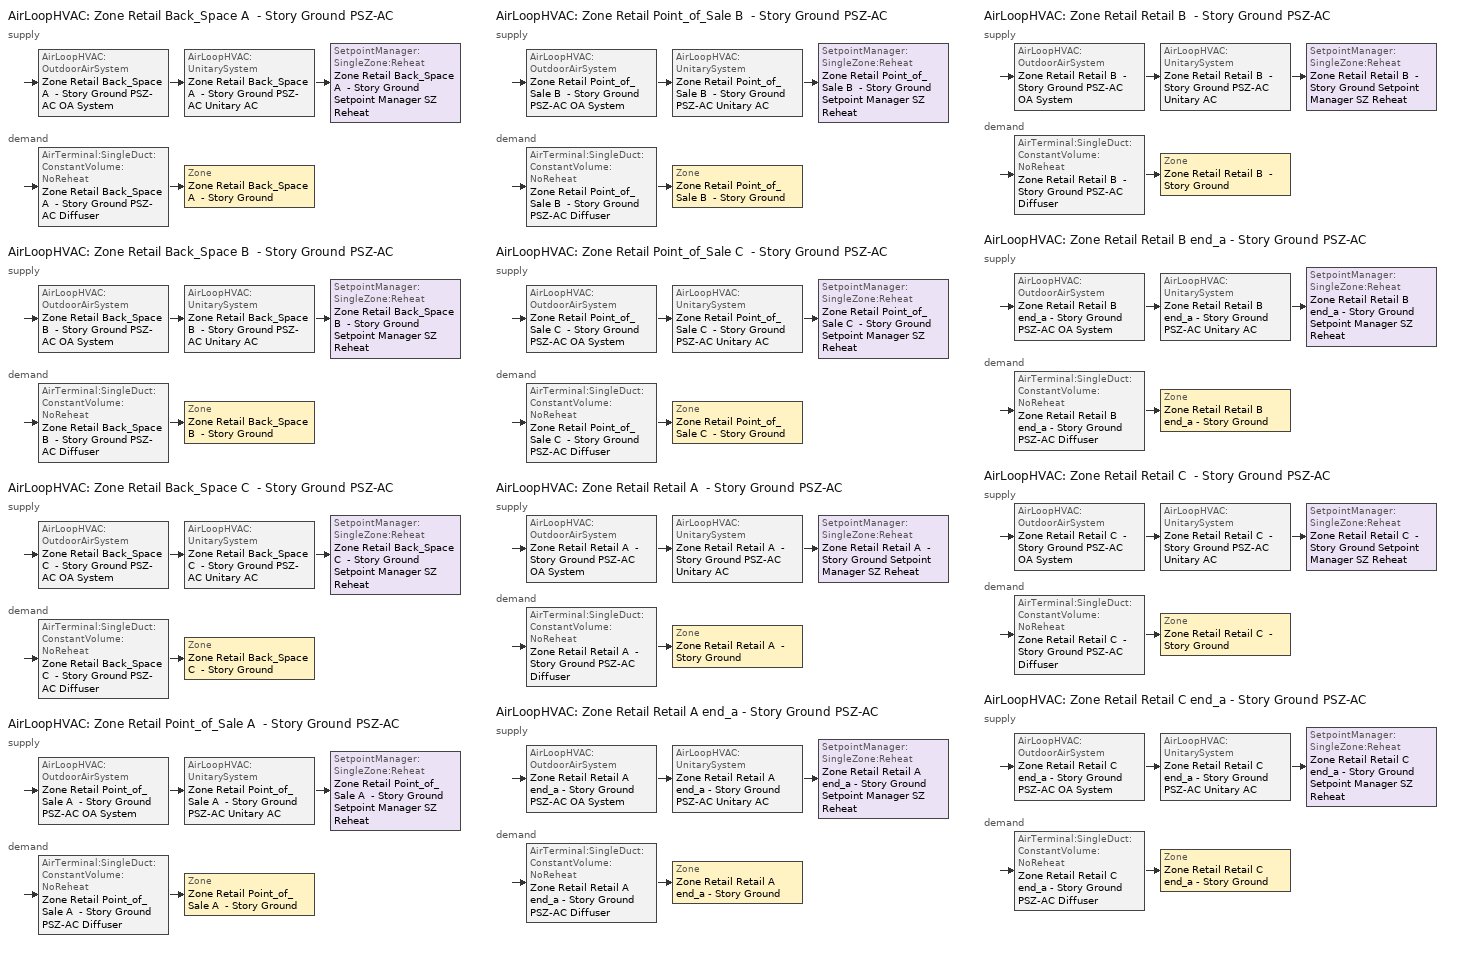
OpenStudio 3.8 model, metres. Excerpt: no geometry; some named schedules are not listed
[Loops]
AirLoopHVAC 'Zone Retail Back_Space A  - Story Ground PSZ-AC'
 supply: AirLoopHVAC:OutdoorAirSystem 'Zone Retail Back_Space A  - Story Ground PSZ-AC OA System' > AirLoopHVAC:UnitarySystem 'Zone Retail Back_Space A  - Story Ground PSZ-AC Unitary AC' > SetpointManager:SingleZone:Reheat 'Zone Retail Back_Space A  - Story Ground Setpoint Manager SZ Reheat'
 demand: AirTerminal:SingleDuct:ConstantVolume:NoReheat 'Zone Retail Back_Space A  - Story Ground PSZ-AC Diffuser' > Zone 'Zone Retail Back_Space A  - Story Ground'
AirLoopHVAC 'Zone Retail Back_Space B  - Story Ground PSZ-AC'
 supply: AirLoopHVAC:OutdoorAirSystem 'Zone Retail Back_Space B  - Story Ground PSZ-AC OA System' > AirLoopHVAC:UnitarySystem 'Zone Retail Back_Space B  - Story Ground PSZ-AC Unitary AC' > SetpointManager:SingleZone:Reheat 'Zone Retail Back_Space B  - Story Ground Setpoint Manager SZ Reheat'
 demand: AirTerminal:SingleDuct:ConstantVolume:NoReheat 'Zone Retail Back_Space B  - Story Ground PSZ-AC Diffuser' > Zone 'Zone Retail Back_Space B  - Story Ground'
AirLoopHVAC 'Zone Retail Back_Space C  - Story Ground PSZ-AC'
 supply: AirLoopHVAC:OutdoorAirSystem 'Zone Retail Back_Space C  - Story Ground PSZ-AC OA System' > AirLoopHVAC:UnitarySystem 'Zone Retail Back_Space C  - Story Ground PSZ-AC Unitary AC' > SetpointManager:SingleZone:Reheat 'Zone Retail Back_Space C  - Story Ground Setpoint Manager SZ Reheat'
 demand: AirTerminal:SingleDuct:ConstantVolume:NoReheat 'Zone Retail Back_Space C  - Story Ground PSZ-AC Diffuser' > Zone 'Zone Retail Back_Space C  - Story Ground'
AirLoopHVAC 'Zone Retail Point_of_Sale A  - Story Ground PSZ-AC'
 supply: AirLoopHVAC:OutdoorAirSystem 'Zone Retail Point_of_Sale A  - Story Ground PSZ-AC OA System' > AirLoopHVAC:UnitarySystem 'Zone Retail Point_of_Sale A  - Story Ground PSZ-AC Unitary AC' > SetpointManager:SingleZone:Reheat 'Zone Retail Point_of_Sale A  - Story Ground Setpoint Manager SZ Reheat'
 demand: AirTerminal:SingleDuct:ConstantVolume:NoReheat 'Zone Retail Point_of_Sale A  - Story Ground PSZ-AC Diffuser' > Zone 'Zone Retail Point_of_Sale A  - Story Ground'
AirLoopHVAC 'Zone Retail Point_of_Sale B  - Story Ground PSZ-AC'
 supply: AirLoopHVAC:OutdoorAirSystem 'Zone Retail Point_of_Sale B  - Story Ground PSZ-AC OA System' > AirLoopHVAC:UnitarySystem 'Zone Retail Point_of_Sale B  - Story Ground PSZ-AC Unitary AC' > SetpointManager:SingleZone:Reheat 'Zone Retail Point_of_Sale B  - Story Ground Setpoint Manager SZ Reheat'
 demand: AirTerminal:SingleDuct:ConstantVolume:NoReheat 'Zone Retail Point_of_Sale B  - Story Ground PSZ-AC Diffuser' > Zone 'Zone Retail Point_of_Sale B  - Story Ground'
AirLoopHVAC 'Zone Retail Point_of_Sale C  - Story Ground PSZ-AC'
 supply: AirLoopHVAC:OutdoorAirSystem 'Zone Retail Point_of_Sale C  - Story Ground PSZ-AC OA System' > AirLoopHVAC:UnitarySystem 'Zone Retail Point_of_Sale C  - Story Ground PSZ-AC Unitary AC' > SetpointManager:SingleZone:Reheat 'Zone Retail Point_of_Sale C  - Story Ground Setpoint Manager SZ Reheat'
 demand: AirTerminal:SingleDuct:ConstantVolume:NoReheat 'Zone Retail Point_of_Sale C  - Story Ground PSZ-AC Diffuser' > Zone 'Zone Retail Point_of_Sale C  - Story Ground'
AirLoopHVAC 'Zone Retail Retail A  - Story Ground PSZ-AC'
 supply: AirLoopHVAC:OutdoorAirSystem 'Zone Retail Retail A  - Story Ground PSZ-AC OA System' > AirLoopHVAC:UnitarySystem 'Zone Retail Retail A  - Story Ground PSZ-AC Unitary AC' > SetpointManager:SingleZone:Reheat 'Zone Retail Retail A  - Story Ground Setpoint Manager SZ Reheat'
 demand: AirTerminal:SingleDuct:ConstantVolume:NoReheat 'Zone Retail Retail A  - Story Ground PSZ-AC Diffuser' > Zone 'Zone Retail Retail A  - Story Ground'
AirLoopHVAC 'Zone Retail Retail A end_a - Story Ground PSZ-AC'
 supply: AirLoopHVAC:OutdoorAirSystem 'Zone Retail Retail A end_a - Story Ground PSZ-AC OA System' > AirLoopHVAC:UnitarySystem 'Zone Retail Retail A end_a - Story Ground PSZ-AC Unitary AC' > SetpointManager:SingleZone:Reheat 'Zone Retail Retail A end_a - Story Ground Setpoint Manager SZ Reheat'
 demand: AirTerminal:SingleDuct:ConstantVolume:NoReheat 'Zone Retail Retail A end_a - Story Ground PSZ-AC Diffuser' > Zone 'Zone Retail Retail A end_a - Story Ground'
AirLoopHVAC 'Zone Retail Retail B  - Story Ground PSZ-AC'
 supply: AirLoopHVAC:OutdoorAirSystem 'Zone Retail Retail B  - Story Ground PSZ-AC OA System' > AirLoopHVAC:UnitarySystem 'Zone Retail Retail B  - Story Ground PSZ-AC Unitary AC' > SetpointManager:SingleZone:Reheat 'Zone Retail Retail B  - Story Ground Setpoint Manager SZ Reheat'
 demand: AirTerminal:SingleDuct:ConstantVolume:NoReheat 'Zone Retail Retail B  - Story Ground PSZ-AC Diffuser' > Zone 'Zone Retail Retail B  - Story Ground'
AirLoopHVAC 'Zone Retail Retail B end_a - Story Ground PSZ-AC'
 supply: AirLoopHVAC:OutdoorAirSystem 'Zone Retail Retail B end_a - Story Ground PSZ-AC OA System' > AirLoopHVAC:UnitarySystem 'Zone Retail Retail B end_a - Story Ground PSZ-AC Unitary AC' > SetpointManager:SingleZone:Reheat 'Zone Retail Retail B end_a - Story Ground Setpoint Manager SZ Reheat'
 demand: AirTerminal:SingleDuct:ConstantVolume:NoReheat 'Zone Retail Retail B end_a - Story Ground PSZ-AC Diffuser' > Zone 'Zone Retail Retail B end_a - Story Ground'
AirLoopHVAC 'Zone Retail Retail C  - Story Ground PSZ-AC'
 supply: AirLoopHVAC:OutdoorAirSystem 'Zone Retail Retail C  - Story Ground PSZ-AC OA System' > AirLoopHVAC:UnitarySystem 'Zone Retail Retail C  - Story Ground PSZ-AC Unitary AC' > SetpointManager:SingleZone:Reheat 'Zone Retail Retail C  - Story Ground Setpoint Manager SZ Reheat'
 demand: AirTerminal:SingleDuct:ConstantVolume:NoReheat 'Zone Retail Retail C  - Story Ground PSZ-AC Diffuser' > Zone 'Zone Retail Retail C  - Story Ground'
AirLoopHVAC 'Zone Retail Retail C end_a - Story Ground PSZ-AC'
 supply: AirLoopHVAC:OutdoorAirSystem 'Zone Retail Retail C end_a - Story Ground PSZ-AC OA System' > AirLoopHVAC:UnitarySystem 'Zone Retail Retail C end_a - Story Ground PSZ-AC Unitary AC' > SetpointManager:SingleZone:Reheat 'Zone Retail Retail C end_a - Story Ground Setpoint Manager SZ Reheat'
 demand: AirTerminal:SingleDuct:ConstantVolume:NoReheat 'Zone Retail Retail C end_a - Story Ground PSZ-AC Diffuser' > Zone 'Zone Retail Retail C end_a - Story Ground'
[Sizing:Zone] Zone Cooling Design Supply Air Temperature Input Method=SupplyAirTemperature; Zone Cooling Design Supply Air Temperature Difference {deltaC}=11.11; Zone Heating Design Supply Air Temperature Input Method=SupplyAirTemperature; Zone Heating Design Supply Air Temperature {C}=50; Zone Heating Design Supply Air Temperature Difference {deltaC}=11.11; Zone Cooling Design Supply Air Humidity Ratio {kg-H2O/kg-air}=0.0085; Zone Heating Design Supply Air Humidity Ratio {kg-H2O/kg-air}=0.008; Cooling Design Air Flow Method=DesignDay; Heating Design Air Flow Method=DesignDay; Account for Dedicated Outdoor Air System=No; Dedicated Outdoor Air System Control Strategy=NeutralSupplyAir; Dedicated Outdoor Air Low Setpoint Temperature for Design {C}=autosize; Dedicated Outdoor Air High Setpoint Temperature for Design {C}=autosize; Zone Load Sizing Method=Sensible Load Only No Latent Load; Zone Latent Cooling Design Supply Air Humidity Ratio Input Method=HumidityRatioDifference; Zone Cooling Design Supply Air Humidity Ratio Difference {kgWater/kgDryAir}=0.005; Zone Latent Heating Design Supply Air Humidity Ratio Input Method=HumidityRatioDifference; Zone Humidification Design Supply Air Humidity Ratio Difference {kgWater/kgDryAir}=0.005
Name | Zone Cooling Design Supply Air Temperature {C}
Zone Retail Retail A end_a - Story Ground; Zone Retail Retail B end_a - Story Ground; Zone Retail Retail C end_a - Story Ground; Zone Retail Retail A  - Story Ground; Zone Retail Retail B  - Story Ground; Zone Retail Retail C  - Story Ground; Zone Retail Point_of_Sale A  - Story Ground; Zone Retail Point_of_Sale B  - Story Ground; Zone Retail Point_of_Sale C  - Story Ground; Zone Retail Back_Space A  - Story Ground; Zone Retail Back_Space B  - Story Ground; Zone Retail Back_Space C  - Story Ground | 12.7778
Zone Retail Entry A  - Story Ground; Zone Retail Entry B  - Story Ground; Zone Retail Entry C  - Story Ground | 14
[Zone equipment]
Zone Retail Retail A end_a - Story Ground: Zone Retail Retail A end_a - Story Ground PSZ-AC Diffuser
Zone Retail Retail B end_a - Story Ground: Zone Retail Retail B end_a - Story Ground PSZ-AC Diffuser
Zone Retail Retail C end_a - Story Ground: Zone Retail Retail C end_a - Story Ground PSZ-AC Diffuser
Zone Retail Retail A  - Story Ground: Zone Retail Retail A  - Story Ground PSZ-AC Diffuser
Zone Retail Retail B  - Story Ground: Zone Retail Retail B  - Story Ground PSZ-AC Diffuser
Zone Retail Retail C  - Story Ground: Zone Retail Retail C  - Story Ground PSZ-AC Diffuser
Zone Retail Entry A  - Story Ground: Zone Retail Entry A  - Story Ground Unit Heater
Zone Retail Entry B  - Story Ground: Zone Retail Entry B  - Story Ground Unit Heater
Zone Retail Entry C  - Story Ground: Zone Retail Entry C  - Story Ground Unit Heater
Zone Retail Point_of_Sale A  - Story Ground: Zone Retail Point_of_Sale A  - Story Ground PSZ-AC Diffuser
Zone Retail Point_of_Sale B  - Story Ground: Zone Retail Point_of_Sale B  - Story Ground PSZ-AC Diffuser
Zone Retail Point_of_Sale C  - Story Ground: Zone Retail Point_of_Sale C  - Story Ground PSZ-AC Diffuser
Zone Retail Back_Space A  - Story Ground: Zone Retail Back_Space A  - Story Ground PSZ-AC Diffuser
Zone Retail Back_Space B  - Story Ground: Zone Retail Back_Space B  - Story Ground PSZ-AC Diffuser
Zone Retail Back_Space C  - Story Ground: Zone Retail Back_Space C  - Story Ground PSZ-AC Diffuser
[AirLoopHVAC] Design Return Air Flow Fraction of Supply Air Flow=1
Name | Availability Schedule | Design Supply Air Flow Rate {m3/s}
Zone Retail Back_Space A  - Story Ground PSZ-AC | Zone Retail Back_Space A  - Story Ground PSZ-AC_constant_night_fan_schedule | 0.199479
Zone Retail Back_Space B  - Story Ground PSZ-AC | Zone Retail Back_Space B  - Story Ground PSZ-AC_constant_night_fan_schedule | 0.9439
Zone Retail Back_Space C  - Story Ground PSZ-AC | Zone Retail Back_Space C  - Story Ground PSZ-AC_constant_night_fan_schedule | 0.173528
Zone Retail Point_of_Sale A  - Story Ground PSZ-AC | Zone Retail Point_of_Sale A  - Story Ground PSZ-AC_constant_night_fan_schedule | 0.0984923
Zone Retail Point_of_Sale B  - Story Ground PSZ-AC | Zone Retail Point_of_Sale B  - Story Ground PSZ-AC_constant_night_fan_schedule | 0.506519
Zone Retail Point_of_Sale C  - Story Ground PSZ-AC | Zone Retail Point_of_Sale C  - Story Ground PSZ-AC_constant_night_fan_schedule | 0.0872161
Zone Retail Retail A  - Story Ground PSZ-AC | Zone Retail Retail A  - Story Ground PSZ-AC_constant_night_fan_schedule | 0.712371
Zone Retail Retail A end_a - Story Ground PSZ-AC | Zone Retail Retail A end_a - Story Ground PSZ-AC_constant_night_fan_schedule | 0.169062
Zone Retail Retail B  - Story Ground PSZ-AC | Zone Retail Retail B  - Story Ground PSZ-AC_constant_night_fan_schedule | 3.24588
Zone Retail Retail B end_a - Story Ground PSZ-AC | Zone Retail Retail B end_a - Story Ground PSZ-AC_constant_night_fan_schedule | 0.852182
Zone Retail Retail C  - Story Ground PSZ-AC | Zone Retail Retail C  - Story Ground PSZ-AC_constant_night_fan_schedule | 0.613732
Zone Retail Retail C end_a - Story Ground PSZ-AC | Zone Retail Retail C end_a - Story Ground PSZ-AC_constant_night_fan_schedule | 0.147919
[Sizing:System] Type of Load to Size On=Sensible; Central Heating Maximum System Air Flow Ratio=1; Preheat Design Temperature {C}=7.22222; Preheat Design Humidity Ratio {kg-H2O/kg-Air}=0.008; Precool Design Temperature {C}=12.7778; Precool Design Humidity Ratio {kg-H2O/kg-Air}=0.008; Central Cooling Design Supply Air Temperature {C}=12.7778; Central Heating Design Supply Air Temperature {C}=50; Sizing Option=Coincident; 100% Outdoor Air in Cooling=No; 100% Outdoor Air in Heating=No; Central Cooling Design Supply Air Humidity Ratio {kg-H2O/kg-Air}=0.0085; Central Heating Design Supply Air Humidity Ratio {kg-H2O/kg-Air}=0.008; Cooling Design Air Flow Method=DesignDay; Heating Design Air Flow Method=DesignDay; System Outdoor Air Method=ZoneSum; Zone Maximum Outdoor Air Fraction=1; Cooling Supply Air Flow Rate Per Floor Area {m3/s-m2}=0.00996765; Cooling Fraction of Autosized Cooling Supply Air Flow Rate=1; Cooling Supply Air Flow Rate Per Unit Cooling Capacity {m3/s-W}=3.94755e-05; Heating Supply Air Flow Rate Per Floor Area {m3/s-m2}=0.00996765; Heating Fraction of Autosized Heating Supply Air Flow Rate=1; Heating Fraction of Autosized Cooling Supply Air Flow Rate=1; Heating Supply Air Flow Rate Per Unit Heating Capacity {m3/s-W}=3.15882e-05; Cooling Design Capacity Method=CoolingDesignCapacity; Cooling Design Capacity Per Floor Area {W/m2}=234.7; Fraction of Autosized Cooling Design Capacity=1; Heating Design Capacity Method=HeatingDesignCapacity; Heating Design Capacity Per Floor Area {W/m2}=157; Fraction of Autosized Heating Design Capacity=1; Central Cooling Capacity Control Method=OnOff; Occupant Diversity=1
Name | Design Outdoor Air Flow Rate {m3/s} | Cooling Design Capacity {W} | Heating Design Capacity {W}
Zone Retail Back_Space A  - Story Ground PSZ-AC | 0.199479 | 2168.9 | 3479.57
Zone Retail Back_Space B  - Story Ground PSZ-AC | 0.9439 | 10919.32 | 14031.32
Zone Retail Back_Space C  - Story Ground PSZ-AC | 0.173528 | 1928.45 | 3477.39
Zone Retail Point_of_Sale A  - Story Ground PSZ-AC | 0.0984923 | 1158.06 | 1146.41
Zone Retail Point_of_Sale B  - Story Ground PSZ-AC | 0.506519 | 6372.72 | 7227.1
Zone Retail Point_of_Sale C  - Story Ground PSZ-AC | 0.0872161 | 1056.13 | 1145.46
Zone Retail Retail A  - Story Ground PSZ-AC | 0.712371 | 8995.25 | 10565.97
Zone Retail Retail A end_a - Story Ground PSZ-AC | 0.169062 | 1969.88 | 2863.42
Zone Retail Retail B  - Story Ground PSZ-AC | 3.24588 | 46461.74 | 71513.15
Zone Retail Retail B end_a - Story Ground PSZ-AC | 0.852182 | 10775.45 | 12647.98
Zone Retail Retail C  - Story Ground PSZ-AC | 0.613732 | 8107.86 | 10557
Zone Retail Retail C end_a - Story Ground PSZ-AC | 0.147919 | 1787.22 | 2861.89
[SetpointManager:SingleZone:Reheat] Minimum Supply Air Temperature {C}=12.7778; Maximum Supply Air Temperature {C}=50
Name | Control Zone | Setpoint Node or NodeList
Zone Retail Back_Space A  - Story Ground Setpoint Manager SZ Reheat | Zone Retail Back_Space A  - Story Ground | Zone Retail Back_Space A  - Story Ground PSZ-AC Supply Outlet Node
Zone Retail Back_Space B  - Story Ground Setpoint Manager SZ Reheat | Zone Retail Back_Space B  - Story Ground | Zone Retail Back_Space B  - Story Ground PSZ-AC Supply Outlet Node
Zone Retail Back_Space C  - Story Ground Setpoint Manager SZ Reheat | Zone Retail Back_Space C  - Story Ground | Zone Retail Back_Space C  - Story Ground PSZ-AC Supply Outlet Node
Zone Retail Point_of_Sale A  - Story Ground Setpoint Manager SZ Reheat | Zone Retail Point_of_Sale A  - Story Ground | Zone Retail Point_of_Sale A  - Story Ground PSZ-AC Supply Outlet Node
Zone Retail Point_of_Sale B  - Story Ground Setpoint Manager SZ Reheat | Zone Retail Point_of_Sale B  - Story Ground | Zone Retail Point_of_Sale B  - Story Ground PSZ-AC Supply Outlet Node
Zone Retail Point_of_Sale C  - Story Ground Setpoint Manager SZ Reheat | Zone Retail Point_of_Sale C  - Story Ground | Zone Retail Point_of_Sale C  - Story Ground PSZ-AC Supply Outlet Node
Zone Retail Retail A  - Story Ground Setpoint Manager SZ Reheat | Zone Retail Retail A  - Story Ground | Zone Retail Retail A  - Story Ground PSZ-AC Supply Outlet Node
Zone Retail Retail A end_a - Story Ground Setpoint Manager SZ Reheat | Zone Retail Retail A end_a - Story Ground | Zone Retail Retail A end_a - Story Ground PSZ-AC Supply Outlet Node
Zone Retail Retail B  - Story Ground Setpoint Manager SZ Reheat | Zone Retail Retail B  - Story Ground | Zone Retail Retail B  - Story Ground PSZ-AC Supply Outlet Node
Zone Retail Retail B end_a - Story Ground Setpoint Manager SZ Reheat | Zone Retail Retail B end_a - Story Ground | Zone Retail Retail B end_a - Story Ground PSZ-AC Supply Outlet Node
Zone Retail Retail C  - Story Ground Setpoint Manager SZ Reheat | Zone Retail Retail C  - Story Ground | Zone Retail Retail C  - Story Ground PSZ-AC Supply Outlet Node
Zone Retail Retail C end_a - Story Ground Setpoint Manager SZ Reheat | Zone Retail Retail C end_a - Story Ground | Zone Retail Retail C end_a - Story Ground PSZ-AC Supply Outlet Node
[Coil:Heating:Gas] Availability Schedule=Always On Discrete; Gas Burner Efficiency=0.8; On Cycle Parasitic Electric Load {W}=0; Off Cycle Parasitic Gas Load {W}=0
Name | Nominal Capacity {W}
Zone Retail Back_Space A  - Story Ground PSZ-AC Gas Htg Coil 24kBtu/hr 0.8 Thermal Eff | 6694.37
Zone Retail Back_Space B  - Story Ground PSZ-AC Gas Htg Coil 124kBtu/hr 0.8 Thermal Eff | 32986.8
Zone Retail Back_Space C  - Story Ground PSZ-AC Gas Htg Coil 20kBtu/hr 0.8 Thermal Eff | 5905.2
Zone Retail Point_of_Sale A  - Story Ground PSZ-AC Gas Htg Coil 19kBtu/hr 0.8 Thermal Eff | 3493.33
Zone Retail Point_of_Sale B  - Story Ground PSZ-AC Gas Htg Coil 112kBtu/hr 0.8 Thermal Eff | 18800.5
Zone Retail Point_of_Sale C  - Story Ground PSZ-AC Gas Htg Coil 17kBtu/hr 0.8 Thermal Eff | 3150.47
Zone Retail Retail A  - Story Ground PSZ-AC Gas Htg Coil 132kBtu/hr 0.8 Thermal Eff | 26593.9
Zone Retail Retail A end_a - Story Ground PSZ-AC Gas Htg Coil 27kBtu/hr 0.8 Thermal Eff | 6001.21
Zone Retail Retail B  - Story Ground PSZ-AC Gas Htg Coil 1020kBtu/hr 0.8 Thermal Eff | 132334
Zone Retail Retail B end_a - Story Ground PSZ-AC Gas Htg Coil 154kBtu/hr 0.8 Thermal Eff | 31779.2
Zone Retail Retail C  - Story Ground PSZ-AC Gas Htg Coil 117kBtu/hr 0.8 Thermal Eff | 23594.6
Zone Retail Retail C end_a - Story Ground PSZ-AC Gas Htg Coil 25kBtu/hr 0.8 Thermal Eff | 5358.31
Zone Retail Entry A  - Story Ground UnitHeater Gas Htg Coil 1kBtu/hr 0.8 Thermal Eff | 162.403
Zone Retail Entry B  - Story Ground UnitHeater Gas Htg Coil 2kBtu/hr 0.8 Thermal Eff | 307.382
Zone Retail Entry C  - Story Ground UnitHeater Gas Htg Coil 1kBtu/hr 0.8 Thermal Eff | 162.192
[Coil:Heating:Electric] Availability Schedule=Always Off Discrete; Efficiency=1; Nominal Capacity {W}=0
Zone Retail Back_Space A  - Story Ground PSZ-AC No Heat; Zone Retail Back_Space B  - Story Ground PSZ-AC No Heat; Zone Retail Back_Space C  - Story Ground PSZ-AC No Heat; Zone Retail Point_of_Sale A  - Story Ground PSZ-AC No Heat; Zone Retail Point_of_Sale B  - Story Ground PSZ-AC No Heat; Zone Retail Point_of_Sale C  - Story Ground PSZ-AC No Heat; Zone Retail Retail A  - Story Ground PSZ-AC No Heat; Zone Retail Retail A end_a - Story Ground PSZ-AC No Heat; Zone Retail Retail B  - Story Ground PSZ-AC No Heat; Zone Retail Retail B end_a - Story Ground PSZ-AC No Heat; Zone Retail Retail C  - Story Ground PSZ-AC No Heat; Zone Retail Retail C end_a - Story Ground PSZ-AC No Heat
[Coil:Cooling:DX:SingleSpeed] Availability Schedule=Always On Discrete; Rated Evaporator Fan Power Per Volume Flow Rate 2017 {W/(m3/s)}=773.3; Rated Evaporator Fan Power Per Volume Flow Rate 2023 {W/(m3/s)}=934.4; Total Cooling Capacity Function of Temperature Curve=CoilClgDXQRatio_fTwbToadbSI; Total Cooling Capacity Function of Flow Fraction Curve=CoilClgDXSnglQRatio_fCFMRatio; Energy Input Ratio Function of Temperature Curve=CoilClgDXEIRRatio_fTwbToadbSI; Energy Input Ratio Function of Flow Fraction Curve=CoilClgDXSnglEIRRatio_fCFMRatio; Part Load Fraction Correlation Curve=CoilClgDXEIRRatio_fQFrac; Minimum Outdoor Dry-Bulb Temperature for Compressor Operation {C}=-25; Nominal Time for Condensate Removal to Begin {s}=0; Ratio of Initial Moisture Evaporation Rate and Steady State Latent Capacity=0; Maximum Cycling Rate {cycles/hr}=0; Latent Capacity Time Constant {s}=0; Condenser Type=AirCooled; Evaporative Condenser Effectiveness=0.9; Evaporative Condenser Air Flow Rate {m3/s}=autosize; Evaporative Condenser Pump Rated Power Consumption {W}=autosize; Crankcase Heater Capacity {W}=0; Maximum Outdoor Dry-Bulb Temperature for Crankcase Heater Operation {C}=10; Basin Heater Capacity {W/K}=0; Basin Heater Setpoint Temperature {C}=2
Name | Rated Total Cooling Capacity {W} | Rated Sensible Heat Ratio | Rated COP {W/W} | Rated Air Flow Rate {m3/s}
Zone Retail Back_Space A  - Story Ground PSZ-AC 1spd DX AC Clg Coil 12kBtu/hr 9.7SEER 13kBtu/hr 13.0SEER | 3302.09 | 0.800655 | 3.91157 | 0.199479
Zone Retail Back_Space B  - Story Ground PSZ-AC 1spd DX AC Clg Coil 63kBtu/hr 9.7SEER 70kBtu/hr 10.1EER | 15624.9 | 0.800655 | 3.49917 | 0.9439
Zone Retail Back_Space C  - Story Ground PSZ-AC 1spd DX AC Clg Coil 11kBtu/hr 9.7SEER 12kBtu/hr 13.0SEER | 2872.5 | 0.800655 | 3.91157 | 0.173528
Zone Retail Point_of_Sale A  - Story Ground PSZ-AC 1spd DX AC Clg Coil 10kBtu/hr 9.7SEER 10kBtu/hr 13.0SEER | 1630.4 | 0.800655 | 3.91157 | 0.0984923
Zone Retail Point_of_Sale B  - Story Ground PSZ-AC 1spd DX AC Clg Coil 57kBtu/hr 9.7SEER 57kBtu/hr 13.0SEER | 8384.68 | 0.800655 | 3.91157 | 0.506519
Zone Retail Point_of_Sale C  - Story Ground PSZ-AC 1spd DX AC Clg Coil 9kBtu/hr 9.7SEER 9kBtu/hr 13.0SEER | 1443.74 | 0.800655 | 3.91157 | 0.0872161
Zone Retail Retail A  - Story Ground PSZ-AC 1spd DX AC Clg Coil 66kBtu/hr 8.9EER 66kBtu/hr 10.1EER | 11792.3 | 0.800655 | 3.49917 | 0.712371
Zone Retail Retail A end_a - Story Ground PSZ-AC 1spd DX AC Clg Coil 14kBtu/hr 9.7SEER 15kBtu/hr 13.0SEER | 2798.57 | 0.800655 | 3.91157 | 0.169062
Zone Retail Retail B  - Story Ground PSZ-AC 1spd DX AC Clg Coil 334kBtu/hr 8.5EER 388kBtu/hr 9.3EER | 60740.6 | 0.800226 | 3.23281 | 3.24588
Zone Retail Retail B end_a - Story Ground PSZ-AC 1spd DX AC Clg Coil 76kBtu/hr 8.9EER 82kBtu/hr 10.1EER | 14106.6 | 0.800655 | 3.49917 | 0.852182
Zone Retail Retail C  - Story Ground PSZ-AC 1spd DX AC Clg Coil 57kBtu/hr 9.7SEER 62kBtu/hr 13.0SEER | 10256.9 | 0.800162 | 3.91157 | 0.613732
Zone Retail Retail C end_a - Story Ground PSZ-AC 1spd DX AC Clg Coil 13kBtu/hr 9.7SEER 14kBtu/hr 13.0SEER | 2448.59 | 0.800655 | 3.91157 | 0.147919
[Fan:OnOff] Availability Schedule=Always On Discrete; Motor In Airstream Fraction=1
Name | Fan Total Efficiency | Pressure Rise {Pa} | Maximum Flow Rate {m3/s} | Motor Efficiency | Fan Power Ratio Function of Speed Ratio Curve | Fan Efficiency Ratio Function of Speed Ratio Curve
Zone Retail Back_Space A  - Story Ground PSZ-AC Fan | 0.53625 | 622.722 | 0.199479 | 0.825 | Fan On Off Power Curve | Fan On Off Efficiency Curve
Zone Retail Back_Space B  - Story Ground PSZ-AC Fan | 0.546 | 622.722 | 0.9439 | 0.84 | Fan On Off Power Curve 1 | Fan On Off Efficiency Curve 1
Zone Retail Back_Space C  - Story Ground PSZ-AC Fan | 0.53625 | 622.722 | 0.173528 | 0.825 | Fan On Off Power Curve 2 | Fan On Off Efficiency Curve 2
Zone Retail Point_of_Sale A  - Story Ground PSZ-AC Fan | 0.53625 | 622.722 | 0.0984923 | 0.825 | Fan On Off Power Curve 3 | Fan On Off Efficiency Curve 3
Zone Retail Point_of_Sale B  - Story Ground PSZ-AC Fan | 0.546 | 622.722 | 0.506519 | 0.84 | Fan On Off Power Curve 4 | Fan On Off Efficiency Curve 4
Zone Retail Point_of_Sale C  - Story Ground PSZ-AC Fan | 0.53625 | 622.722 | 0.0872161 | 0.825 | Fan On Off Power Curve 5 | Fan On Off Efficiency Curve 5
Zone Retail Retail A  - Story Ground PSZ-AC Fan | 0.546 | 622.722 | 0.712371 | 0.84 | Fan On Off Power Curve 6 | Fan On Off Efficiency Curve 6
Zone Retail Retail A end_a - Story Ground PSZ-AC Fan | 0.53625 | 622.722 | 0.169062 | 0.825 | Fan On Off Power Curve 7 | Fan On Off Efficiency Curve 7
Zone Retail Retail B  - Story Ground PSZ-AC Fan | 0.5915 | 1110.94 | 3.24588 | 0.91 | Fan On Off Power Curve 8 | Fan On Off Efficiency Curve 8
Zone Retail Retail B end_a - Story Ground PSZ-AC Fan | 0.546 | 622.722 | 0.852182 | 0.84 | Fan On Off Power Curve 9 | Fan On Off Efficiency Curve 9
Zone Retail Retail C  - Story Ground PSZ-AC Fan | 0.546 | 622.722 | 0.613732 | 0.84 | Fan On Off Power Curve 10 | Fan On Off Efficiency Curve 10
Zone Retail Retail C end_a - Story Ground PSZ-AC Fan | 0.53625 | 622.722 | 0.147919 | 0.825 | Fan On Off Power Curve 11 | Fan On Off Efficiency Curve 11
[AirLoopHVAC:UnitarySystem] Control Type=Load; Dehumidification Control Type=None; Availability Schedule=Always On Discrete; Fan Placement=DrawThrough; DX Heating Coil Sizing Ratio=1; Use DOAS DX Cooling Coil=No; DOAS DX Cooling Coil Leaving Minimum Air Temperature {C}=2; Latent Load Control=SensibleOnlyLoadControl; Supply Air Flow Rate Method During Cooling Operation=SupplyAirFlowRate; Supply Air Flow Rate Method During Heating Operation=SupplyAirFlowRate; Supply Air Flow Rate Method When No Cooling or Heating is Required=None; No Load Supply Air Flow Rate Control Set To Low Speed=Yes; Maximum Supply Air Temperature {C}=50; Maximum Outdoor Dry-Bulb Temperature for Supplemental Heater Operation {C}=21; Ancilliary On-Cycle Electric Power {W}=0; Ancilliary Off-Cycle Electric Power {W}=0
Name | Controlling Zone or Thermostat Location | Supply Fan | Supply Air Fan Operating Mode Schedule | Heating Coil | Cooling Coil | Supplemental Heating Coil | Supply Air Flow Rate During Cooling Operation {m3/s} | Supply Air Flow Rate During Heating Operation {m3/s}
Zone Retail Back_Space A  - Story Ground PSZ-AC Unitary AC | Zone Retail Back_Space A  - Story Ground | Zone Retail Back_Space A  - Story Ground PSZ-AC Fan | Zone Retail Back_Space A  - Story Ground PSZ-AC_constant_night_fan_schedule | Zone Retail Back_Space A  - Story Ground PSZ-AC Gas Htg Coil 24kBtu/hr 0.8 Thermal Eff | Zone Retail Back_Space A  - Story Ground PSZ-AC 1spd DX AC Clg Coil 12kBtu/hr 9.7SEER 13kBtu/hr 13.0SEER | Zone Retail Back_Space A  - Story Ground PSZ-AC No Heat | 0.199479 | 0.199479
Zone Retail Back_Space B  - Story Ground PSZ-AC Unitary AC | Zone Retail Back_Space B  - Story Ground | Zone Retail Back_Space B  - Story Ground PSZ-AC Fan | Zone Retail Back_Space B  - Story Ground PSZ-AC_constant_night_fan_schedule | Zone Retail Back_Space B  - Story Ground PSZ-AC Gas Htg Coil 124kBtu/hr 0.8 Thermal Eff | Zone Retail Back_Space B  - Story Ground PSZ-AC 1spd DX AC Clg Coil 63kBtu/hr 9.7SEER 70kBtu/hr 10.1EER | Zone Retail Back_Space B  - Story Ground PSZ-AC No Heat | 0.9439 | 0.9439
Zone Retail Back_Space C  - Story Ground PSZ-AC Unitary AC | Zone Retail Back_Space C  - Story Ground | Zone Retail Back_Space C  - Story Ground PSZ-AC Fan | Zone Retail Back_Space C  - Story Ground PSZ-AC_constant_night_fan_schedule | Zone Retail Back_Space C  - Story Ground PSZ-AC Gas Htg Coil 20kBtu/hr 0.8 Thermal Eff | Zone Retail Back_Space C  - Story Ground PSZ-AC 1spd DX AC Clg Coil 11kBtu/hr 9.7SEER 12kBtu/hr 13.0SEER | Zone Retail Back_Space C  - Story Ground PSZ-AC No Heat | 0.173528 | 0.173528
Zone Retail Point_of_Sale A  - Story Ground PSZ-AC Unitary AC | Zone Retail Point_of_Sale A  - Story Ground | Zone Retail Point_of_Sale A  - Story Ground PSZ-AC Fan | Zone Retail Point_of_Sale A  - Story Ground PSZ-AC_constant_night_fan_schedule | Zone Retail Point_of_Sale A  - Story Ground PSZ-AC Gas Htg Coil 19kBtu/hr 0.8 Thermal Eff | Zone Retail Point_of_Sale A  - Story Ground PSZ-AC 1spd DX AC Clg Coil 10kBtu/hr 9.7SEER 10kBtu/hr 13.0SEER | Zone Retail Point_of_Sale A  - Story Ground PSZ-AC No Heat | 0.0984923 | 0.0984923
Zone Retail Point_of_Sale B  - Story Ground PSZ-AC Unitary AC | Zone Retail Point_of_Sale B  - Story Ground | Zone Retail Point_of_Sale B  - Story Ground PSZ-AC Fan | Zone Retail Point_of_Sale B  - Story Ground PSZ-AC_constant_night_fan_schedule | Zone Retail Point_of_Sale B  - Story Ground PSZ-AC Gas Htg Coil 112kBtu/hr 0.8 Thermal Eff | Zone Retail Point_of_Sale B  - Story Ground PSZ-AC 1spd DX AC Clg Coil 57kBtu/hr 9.7SEER 57kBtu/hr 13.0SEER | Zone Retail Point_of_Sale B  - Story Ground PSZ-AC No Heat | 0.506519 | 0.506519
Zone Retail Point_of_Sale C  - Story Ground PSZ-AC Unitary AC | Zone Retail Point_of_Sale C  - Story Ground | Zone Retail Point_of_Sale C  - Story Ground PSZ-AC Fan | Zone Retail Point_of_Sale C  - Story Ground PSZ-AC_constant_night_fan_schedule | Zone Retail Point_of_Sale C  - Story Ground PSZ-AC Gas Htg Coil 17kBtu/hr 0.8 Thermal Eff | Zone Retail Point_of_Sale C  - Story Ground PSZ-AC 1spd DX AC Clg Coil 9kBtu/hr 9.7SEER 9kBtu/hr 13.0SEER | Zone Retail Point_of_Sale C  - Story Ground PSZ-AC No Heat | 0.0872161 | 0.0872161
Zone Retail Retail A  - Story Ground PSZ-AC Unitary AC | Zone Retail Retail A  - Story Ground | Zone Retail Retail A  - Story Ground PSZ-AC Fan | Zone Retail Retail A  - Story Ground PSZ-AC_constant_night_fan_schedule | Zone Retail Retail A  - Story Ground PSZ-AC Gas Htg Coil 132kBtu/hr 0.8 Thermal Eff | Zone Retail Retail A  - Story Ground PSZ-AC 1spd DX AC Clg Coil 66kBtu/hr 8.9EER 66kBtu/hr 10.1EER | Zone Retail Retail A  - Story Ground PSZ-AC No Heat | 0.712371 | 0.712371
Zone Retail Retail A end_a - Story Ground PSZ-AC Unitary AC | Zone Retail Retail A end_a - Story Ground | Zone Retail Retail A end_a - Story Ground PSZ-AC Fan | Zone Retail Retail A end_a - Story Ground PSZ-AC_constant_night_fan_schedule | Zone Retail Retail A end_a - Story Ground PSZ-AC Gas Htg Coil 27kBtu/hr 0.8 Thermal Eff | Zone Retail Retail A end_a - Story Ground PSZ-AC 1spd DX AC Clg Coil 14kBtu/hr 9.7SEER 15kBtu/hr 13.0SEER | Zone Retail Retail A end_a - Story Ground PSZ-AC No Heat | 0.169062 | 0.169062
Zone Retail Retail B  - Story Ground PSZ-AC Unitary AC | Zone Retail Retail B  - Story Ground | Zone Retail Retail B  - Story Ground PSZ-AC Fan | Zone Retail Retail B  - Story Ground PSZ-AC_constant_night_fan_schedule | Zone Retail Retail B  - Story Ground PSZ-AC Gas Htg Coil 1020kBtu/hr 0.8 Thermal Eff | Zone Retail Retail B  - Story Ground PSZ-AC 1spd DX AC Clg Coil 334kBtu/hr 8.5EER 388kBtu/hr 9.3EER | Zone Retail Retail B  - Story Ground PSZ-AC No Heat | 3.24588 | 3.24588
Zone Retail Retail B end_a - Story Ground PSZ-AC Unitary AC | Zone Retail Retail B end_a - Story Ground | Zone Retail Retail B end_a - Story Ground PSZ-AC Fan | Zone Retail Retail B end_a - Story Ground PSZ-AC_constant_night_fan_schedule | Zone Retail Retail B end_a - Story Ground PSZ-AC Gas Htg Coil 154kBtu/hr 0.8 Thermal Eff | Zone Retail Retail B end_a - Story Ground PSZ-AC 1spd DX AC Clg Coil 76kBtu/hr 8.9EER 82kBtu/hr 10.1EER | Zone Retail Retail B end_a - Story Ground PSZ-AC No Heat | 0.852182 | 0.852182
Zone Retail Retail C  - Story Ground PSZ-AC Unitary AC | Zone Retail Retail C  - Story Ground | Zone Retail Retail C  - Story Ground PSZ-AC Fan | Zone Retail Retail C  - Story Ground PSZ-AC_constant_night_fan_schedule | Zone Retail Retail C  - Story Ground PSZ-AC Gas Htg Coil 117kBtu/hr 0.8 Thermal Eff | Zone Retail Retail C  - Story Ground PSZ-AC 1spd DX AC Clg Coil 57kBtu/hr 9.7SEER 62kBtu/hr 13.0SEER | Zone Retail Retail C  - Story Ground PSZ-AC No Heat | 0.613732 | 0.613732
Zone Retail Retail C end_a - Story Ground PSZ-AC Unitary AC | Zone Retail Retail C end_a - Story Ground | Zone Retail Retail C end_a - Story Ground PSZ-AC Fan | Zone Retail Retail C end_a - Story Ground PSZ-AC_constant_night_fan_schedule | Zone Retail Retail C end_a - Story Ground PSZ-AC Gas Htg Coil 25kBtu/hr 0.8 Thermal Eff | Zone Retail Retail C end_a - Story Ground PSZ-AC 1spd DX AC Clg Coil 13kBtu/hr 9.7SEER 14kBtu/hr 13.0SEER | Zone Retail Retail C end_a - Story Ground PSZ-AC No Heat | 0.147919 | 0.147919
[Controller:OutdoorAir] Economizer Control Action Type=ModulateFlow; Minimum Limit Type=FixedMinimum; High Humidity Control=No; Heat Recovery Bypass Control Type=BypassWhenWithinEconomizerLimits; Economizer Operation Staging=InterlockedWithMechanicalCooling
Name | Minimum Outdoor Air Flow Rate {m3/s} | Maximum Outdoor Air Flow Rate {m3/s} | Economizer Control Type | Economizer Maximum Limit Dry-Bulb Temperature {C} | Economizer Maximum Limit Enthalpy {J/kg} | Lockout Type | Minimum Outdoor Air Schedule | Maximum Fraction of Outdoor Air Schedule | Controller Mechanical Ventilation
Zone Retail Back_Space A  - Story Ground PSZ-AC OA System Controller | 0.0232625 | 0.199479 | NoEconomizer | 28 | 64000 | LockoutWithCompressor | Zone Retail Back_Space A  - Story Ground PSZ-AC_night_ventcycle_schedule | ZoneRetailBackSpaceAStoryGroundPSZACmaxOASch | Controller Mechanical Ventilation 1
Zone Retail Back_Space B  - Story Ground PSZ-AC OA System Controller | 0.158631 | 0.9439 | FixedDryBulb | 23.8889 |  | LockoutWithHeating | Zone Retail Back_Space B  - Story Ground PSZ-AC_night_ventcycle_schedule | ZoneRetailBackSpaceBStoryGroundPSZACmaxOASch | Controller Mechanical Ventilation 2
Zone Retail Back_Space C  - Story Ground PSZ-AC OA System Controller | 0.0232625 | 0.173528 | NoEconomizer | 28 | 64000 | LockoutWithCompressor | Zone Retail Back_Space C  - Story Ground PSZ-AC_night_ventcycle_schedule | ZoneRetailBackSpaceCStoryGroundPSZACmaxOASch | Controller Mechanical Ventilation 3
Zone Retail Point_of_Sale A  - Story Ground PSZ-AC OA System Controller | 0.0184583 | 0.0984923 | NoEconomizer | 28 | 64000 | LockoutWithCompressor | Zone Retail Point_of_Sale A  - Story Ground PSZ-AC_night_ventcycle_schedule | ZoneRetailPointofSaleAStoryGroundPSZACmaxOASch | Controller Mechanical Ventilation 4
Zone Retail Point_of_Sale B  - Story Ground PSZ-AC OA System Controller | 0.12587 | 0.506519 | NoEconomizer | 28 | 64000 | LockoutWithCompressor | Zone Retail Point_of_Sale B  - Story Ground PSZ-AC_night_ventcycle_schedule | ZoneRetailPointofSaleBStoryGroundPSZACmaxOASch | Controller Mechanical Ventilation 5
Zone Retail Point_of_Sale C  - Story Ground PSZ-AC OA System Controller | 0.0184583 | 0.0872161 | NoEconomizer | 28 | 64000 | LockoutWithCompressor | Zone Retail Point_of_Sale C  - Story Ground PSZ-AC_night_ventcycle_schedule | ZoneRetailPointofSaleCStoryGroundPSZACmaxOASch | Controller Mechanical Ventilation 6
Zone Retail Retail A  - Story Ground PSZ-AC OA System Controller | 0.182647 | 0.712371 | FixedDryBulb | 23.8889 |  | LockoutWithHeating | Zone Retail Retail A  - Story Ground PSZ-AC_night_ventcycle_schedule | ZoneRetailRetailAStoryGroundPSZACmaxOASch | Controller Mechanical Ventilation 7
Zone Retail Retail A end_a - Story Ground PSZ-AC OA System Controller | 0.0318565 | 0.169062 | NoEconomizer | 28 | 64000 | LockoutWithCompressor | Zone Retail Retail A end_a - Story Ground PSZ-AC_night_ventcycle_schedule | ZoneRetailRetailAendaStoryGroundPSZACmaxOASch | Controller Mechanical Ventilation 8
Zone Retail Retail B  - Story Ground PSZ-AC OA System Controller | 1.2455 | 3.24588 | FixedDryBulb | 23.8889 |  | LockoutWithHeating | Zone Retail Retail B  - Story Ground PSZ-AC_night_ventcycle_schedule | ZoneRetailRetailBStoryGroundPSZACmaxOASch | Controller Mechanical Ventilation 9
Zone Retail Retail B end_a - Story Ground PSZ-AC OA System Controller | 0.217235 | 0.852182 | FixedDryBulb | 23.8889 |  | LockoutWithHeating | Zone Retail Retail B end_a - Story Ground PSZ-AC_night_ventcycle_schedule | ZoneRetailRetailBendaStoryGroundPSZACmaxOASch | Controller Mechanical Ventilation 10
Zone Retail Retail C  - Story Ground PSZ-AC OA System Controller | 0.182647 | 0.613732 | NoEconomizer | 28 | 64000 | LockoutWithCompressor | Zone Retail Retail C  - Story Ground PSZ-AC_night_ventcycle_schedule | ZoneRetailRetailCStoryGroundPSZACmaxOASch | Controller Mechanical Ventilation 11
Zone Retail Retail C end_a - Story Ground PSZ-AC OA System Controller | 0.0318565 | 0.147919 | NoEconomizer | 28 | 64000 | LockoutWithCompressor | Zone Retail Retail C end_a - Story Ground PSZ-AC_night_ventcycle_schedule | ZoneRetailRetailCendaStoryGroundPSZACmaxOASch | Controller Mechanical Ventilation 12
[Controller:MechanicalVentilation] Availability Schedule=Always On Discrete
Controller Mechanical Ventilation 1; Controller Mechanical Ventilation 2; Controller Mechanical Ventilation 3; Controller Mechanical Ventilation 4; Controller Mechanical Ventilation 5; Controller Mechanical Ventilation 6; Controller Mechanical Ventilation 7; Controller Mechanical Ventilation 8; Controller Mechanical Ventilation 9; Controller Mechanical Ventilation 10; Controller Mechanical Ventilation 11; Controller Mechanical Ventilation 12
[AirLoopHVAC:OutdoorAirSystem]
Name | Controller
Zone Retail Back_Space A  - Story Ground PSZ-AC OA System | Zone Retail Back_Space A  - Story Ground PSZ-AC OA System Controller
Zone Retail Back_Space B  - Story Ground PSZ-AC OA System | Zone Retail Back_Space B  - Story Ground PSZ-AC OA System Controller
Zone Retail Back_Space C  - Story Ground PSZ-AC OA System | Zone Retail Back_Space C  - Story Ground PSZ-AC OA System Controller
Zone Retail Point_of_Sale A  - Story Ground PSZ-AC OA System | Zone Retail Point_of_Sale A  - Story Ground PSZ-AC OA System Controller
Zone Retail Point_of_Sale B  - Story Ground PSZ-AC OA System | Zone Retail Point_of_Sale B  - Story Ground PSZ-AC OA System Controller
Zone Retail Point_of_Sale C  - Story Ground PSZ-AC OA System | Zone Retail Point_of_Sale C  - Story Ground PSZ-AC OA System Controller
Zone Retail Retail A  - Story Ground PSZ-AC OA System | Zone Retail Retail A  - Story Ground PSZ-AC OA System Controller
Zone Retail Retail A end_a - Story Ground PSZ-AC OA System | Zone Retail Retail A end_a - Story Ground PSZ-AC OA System Controller
Zone Retail Retail B  - Story Ground PSZ-AC OA System | Zone Retail Retail B  - Story Ground PSZ-AC OA System Controller
Zone Retail Retail B end_a - Story Ground PSZ-AC OA System | Zone Retail Retail B end_a - Story Ground PSZ-AC OA System Controller
Zone Retail Retail C  - Story Ground PSZ-AC OA System | Zone Retail Retail C  - Story Ground PSZ-AC OA System Controller
Zone Retail Retail C end_a - Story Ground PSZ-AC OA System | Zone Retail Retail C end_a - Story Ground PSZ-AC OA System Controller
[AvailabilityManager:NightCycle] Applicability Schedule=Always On Discrete; Control Type=CycleOnAny; Thermostat Tolerance {deltaC}=1; Cycling Run Time {s}=1800
Availability Manager Night Cycle 1; Availability Manager Night Cycle 2; Availability Manager Night Cycle 3; Availability Manager Night Cycle 4; Availability Manager Night Cycle 5; Availability Manager Night Cycle 6; Availability Manager Night Cycle 7; Availability Manager Night Cycle 8; Availability Manager Night Cycle 9; Availability Manager Night Cycle 10; Availability Manager Night Cycle 11; Availability Manager Night Cycle 12
[AirTerminal:SingleDuct:ConstantVolume:NoReheat] Availability Schedule=Always On Discrete
Name | Maximum Air Flow Rate {m3/s}
Zone Retail Back_Space A  - Story Ground PSZ-AC Diffuser | 0.199479
Zone Retail Back_Space B  - Story Ground PSZ-AC Diffuser | 0.9439
Zone Retail Back_Space C  - Story Ground PSZ-AC Diffuser | 0.173528
Zone Retail Point_of_Sale A  - Story Ground PSZ-AC Diffuser | 0.0984923
Zone Retail Point_of_Sale B  - Story Ground PSZ-AC Diffuser | 0.506519
Zone Retail Point_of_Sale C  - Story Ground PSZ-AC Diffuser | 0.0872161
Zone Retail Retail A  - Story Ground PSZ-AC Diffuser | 0.712371
Zone Retail Retail A end_a - Story Ground PSZ-AC Diffuser | 0.169062
Zone Retail Retail B  - Story Ground PSZ-AC Diffuser | 3.24588
Zone Retail Retail B end_a - Story Ground PSZ-AC Diffuser | 0.852182
Zone Retail Retail C  - Story Ground PSZ-AC Diffuser | 0.613732
Zone Retail Retail C end_a - Story Ground PSZ-AC Diffuser | 0.147919
[Fan:ConstantVolume] Availability Schedule=Always On Discrete; Fan Total Efficiency=0.53625; Pressure Rise {Pa}=49.8178; Motor Efficiency=0.825; Motor In Airstream Fraction=1
Name | Maximum Flow Rate {m3/s}
Zone Retail Entry A  - Story Ground UnitHeater Fan | 0.00526337
Zone Retail Entry B  - Story Ground UnitHeater Fan | 0.00996231
Zone Retail Entry C  - Story Ground UnitHeater Fan | 0.00525655
[ZoneHVAC:UnitHeater] Availability Schedule=Always On Discrete; Fan Control Type=OnOff; Maximum Hot Water Flow Rate {m3/s}=autosize; Minimum Hot Water Flow Rate {m3/s}=0; Heating Convergence Tolerance=0.001
Name | Supply Air Fan | Maximum Supply Air Flow Rate {m3/s} | Heating Coil
Zone Retail Entry A  - Story Ground Unit Heater | Zone Retail Entry A  - Story Ground UnitHeater Fan | 0.00526337 | Zone Retail Entry A  - Story Ground UnitHeater Gas Htg Coil 1kBtu/hr 0.8 Thermal Eff
Zone Retail Entry B  - Story Ground Unit Heater | Zone Retail Entry B  - Story Ground UnitHeater Fan | 0.00996231 | Zone Retail Entry B  - Story Ground UnitHeater Gas Htg Coil 2kBtu/hr 0.8 Thermal Eff
Zone Retail Entry C  - Story Ground Unit Heater | Zone Retail Entry C  - Story Ground UnitHeater Fan | 0.00525655 | Zone Retail Entry C  - Story Ground UnitHeater Gas Htg Coil 1kBtu/hr 0.8 Thermal Eff
[EnergyManagementSystem:Sensor]
OAT: Output Variable or Output Meter Index Key=Environment; Output Variable or Output Meter=Site Outdoor Air Drybulb Temperature
[EnergyManagementSystem:Actuator] Actuated Component Type=Schedule:Year; Actuated Component Control Type=Schedule Value
Name | Actuated Component
ZoneRetailRetailBStoryGroundPSZACHtgSch0 | Retail HtgSetp
ZoneRetailRetailBStoryGroundPSZACClgSch0 | Retail ClgSetp
[EnergyManagementSystem:Program]
ZoneRetailRetailBStoryGroundPSZACOptimumStartProg0: IF DaylightSavings==0 && DayOfWeek>1 && Hour==5 && OAT<23.9 && OAT>1.7; SET ZoneRetailRetailBStoryGroundPSZACClgSch0 = 29.4; SET ZoneRetailRetailBStoryGroundPSZACHtgSch0 = 15.6; ELSEIF DaylightSavings==0 && DayOfWeek==1 && Hour==7 && OAT<23.9 && OAT>1.7; SET ZoneRetailRetailBStoryGroundPSZACClgSch0 = 29.4; SET ZoneRetailRetailBStoryGroundPSZACHtgSch0 = 15.6; ELSEIF DaylightSavings==1 && DayOfWeek>1 && Hour==4 && OAT<23.9 && OAT>1.7; SET ZoneRetailRetailBStoryGroundPSZACClgSch0 = 29.4; SET ZoneRetailRetailBStoryGroundPSZACHtgSch0 = 15.6; ELSEIF DaylightSavings==1 && DayOfWeek==1 && Hour==6 && OAT<23.9 && OAT>1.7; SET ZoneRetailRetailBStoryGroundPSZACClgSch0 = 29.4; SET ZoneRetailRetailBStoryGroundPSZACHtgSch0 = 15.6; ELSE; SET ZoneRetailRetailBStoryGroundPSZACClgSch0 = NULL; SET ZoneRetailRetailBStoryGroundPSZACHtgSch0 = NULL; ENDIF
[EnergyManagementSystem:ProgramCallingManager]
ZoneRetailRetailBStoryGroundPSZACOptimumStartCallingManager0: BeginTimestepBeforePredictor; ZoneRetailRetailBStoryGroundPSZACOptimumStartProg0
[Schedule:Ruleset]
Retail HtgSetp: Default Day Schedule=Retail HtgSetp Default; Summer Design Day Schedule=Schedule Day 5; Winter Design Day Schedule=Schedule Day 6
Retail ClgSetp: Default Day Schedule=Retail ClgSetp Default; Summer Design Day Schedule=Schedule Day 2; Winter Design Day Schedule=Schedule Day 3
ZoneRetailBackSpaceAStoryGroundPSZACmaxOASch: Default Day Schedule=ZoneRetailBackSpaceAStoryGroundPSZACmaxOASchDefault
ZoneRetailBackSpaceBStoryGroundPSZACmaxOASch: Default Day Schedule=ZoneRetailBackSpaceBStoryGroundPSZACmaxOASchDefault
ZoneRetailBackSpaceCStoryGroundPSZACmaxOASch: Default Day Schedule=ZoneRetailBackSpaceCStoryGroundPSZACmaxOASchDefault
ZoneRetailPointofSaleAStoryGroundPSZACmaxOASch: Default Day Schedule=ZoneRetailPointofSaleAStoryGroundPSZACmaxOASchDefault
ZoneRetailPointofSaleBStoryGroundPSZACmaxOASch: Default Day Schedule=ZoneRetailPointofSaleBStoryGroundPSZACmaxOASchDefault
ZoneRetailPointofSaleCStoryGroundPSZACmaxOASch: Default Day Schedule=ZoneRetailPointofSaleCStoryGroundPSZACmaxOASchDefault
ZoneRetailRetailAStoryGroundPSZACmaxOASch: Default Day Schedule=ZoneRetailRetailAStoryGroundPSZACmaxOASchDefault
ZoneRetailRetailAendaStoryGroundPSZACmaxOASch: Default Day Schedule=ZoneRetailRetailAendaStoryGroundPSZACmaxOASchDefault
ZoneRetailRetailBStoryGroundPSZACmaxOASch: Default Day Schedule=ZoneRetailRetailBStoryGroundPSZACmaxOASchDefault
ZoneRetailRetailBendaStoryGroundPSZACmaxOASch: Default Day Schedule=ZoneRetailRetailBendaStoryGroundPSZACmaxOASchDefault
ZoneRetailRetailCStoryGroundPSZACmaxOASch: Default Day Schedule=ZoneRetailRetailCStoryGroundPSZACmaxOASchDefault
ZoneRetailRetailCendaStoryGroundPSZACmaxOASch: Default Day Schedule=ZoneRetailRetailCendaStoryGroundPSZACmaxOASchDefault
[Schedule:Day]
Retail HtgSetp Default: Average, 4, 45, 19.4444, 16, 0, 19.4444, 24, 0, 19.4444
Retail HtgSetp Sat Day: Average, 2, 30, 19.4444, 6, 45, 19.4444, 24, 0, 19.4444
Retail HtgSetp Sun Day: Average, 7, 45, 19.4444, 23, 30, 19.4444, 24, 0, 19.4444
Retail ClgSetp Default: Average, 4, 45, 27.2222, 16, 0, 22.2222, 24, 0, 27.2222
ZoneRetailBackSpaceAStoryGroundPSZACmaxOASchDefault; ZoneRetailBackSpaceBStoryGroundPSZACmaxOASchDefault; ZoneRetailBackSpaceCStoryGroundPSZACmaxOASchDefault; ZoneRetailPointofSaleAStoryGroundPSZACmaxOASchDefault; ZoneRetailPointofSaleBStoryGroundPSZACmaxOASchDefault; ZoneRetailPointofSaleCStoryGroundPSZACmaxOASchDefault; ZoneRetailRetailAStoryGroundPSZACmaxOASchDefault; ZoneRetailRetailAendaStoryGroundPSZACmaxOASchDefault; ZoneRetailRetailBStoryGroundPSZACmaxOASchDefault; ZoneRetailRetailBendaStoryGroundPSZACmaxOASchDefault; ZoneRetailRetailCStoryGroundPSZACmaxOASchDefault; ZoneRetailRetailCendaStoryGroundPSZACmaxOASchDefault: 24, 0, 0.7
Schedule Day 2; Schedule Day 3: 24, 0, 22.2222
Schedule Day 5; Schedule Day 6: 24, 0, 19.4444
[Schedule:Rule] Date Specification Type=DateRange; Start Month=1; Start Day=1; End Month=12; End Day=31
Name | Schedule Ruleset | Rule Order | Day Schedule | Apply Saturday | Apply Sunday
Schedule Rule 10 | Retail HtgSetp | 1 | Retail HtgSetp Sat Day | Yes
Schedule Rule 11 | Retail HtgSetp | 0 | Retail HtgSetp Sun Day |  | Yes
Schedule Rule 12 | Retail ClgSetp | 1 | Retail ClgSetp Sat Day | Yes
Schedule Rule 13 | Retail ClgSetp | 0 | Retail ClgSetp Sun Day |  | Yes
[Schedule:Constant]
Name | Value
Always On Discrete; Zone Retail Back_Space A  - Story Ground PSZ-AC_night_ventcycle_schedule; Zone Retail Back_Space A  - Story Ground PSZ-AC_constant_night_fan_schedule; Zone Retail Back_Space B  - Story Ground PSZ-AC_night_ventcycle_schedule; Zone Retail Back_Space B  - Story Ground PSZ-AC_constant_night_fan_schedule; Zone Retail Back_Space C  - Story Ground PSZ-AC_night_ventcycle_schedule; Zone Retail Back_Space C  - Story Ground PSZ-AC_constant_night_fan_schedule; Zone Retail Point_of_Sale A  - Story Ground PSZ-AC_night_ventcycle_schedule; Zone Retail Point_of_Sale A  - Story Ground PSZ-AC_constant_night_fan_schedule; Zone Retail Point_of_Sale B  - Story Ground PSZ-AC_night_ventcycle_schedule; Zone Retail Point_of_Sale B  - Story Ground PSZ-AC_constant_night_fan_schedule; Zone Retail Point_of_Sale C  - Story Ground PSZ-AC_night_ventcycle_schedule; Zone Retail Point_of_Sale C  - Story Ground PSZ-AC_constant_night_fan_schedule; Zone Retail Retail A  - Story Ground PSZ-AC_night_ventcycle_schedule; Zone Retail Retail A  - Story Ground PSZ-AC_constant_night_fan_schedule; Zone Retail Retail A end_a - Story Ground PSZ-AC_night_ventcycle_schedule; Zone Retail Retail A end_a - Story Ground PSZ-AC_constant_night_fan_schedule; Zone Retail Retail B  - Story Ground PSZ-AC_night_ventcycle_schedule; Zone Retail Retail B  - Story Ground PSZ-AC_constant_night_fan_schedule; Zone Retail Retail B end_a - Story Ground PSZ-AC_night_ventcycle_schedule; Zone Retail Retail B end_a - Story Ground PSZ-AC_constant_night_fan_schedule; Zone Retail Retail C  - Story Ground PSZ-AC_night_ventcycle_schedule; Zone Retail Retail C  - Story Ground PSZ-AC_constant_night_fan_schedule; Zone Retail Retail C end_a - Story Ground PSZ-AC_night_ventcycle_schedule; Zone Retail Retail C end_a - Story Ground PSZ-AC_constant_night_fan_schedule | 1
Always Off Discrete | 0
[Curve:Exponent] Coefficient1 Constant=1; Coefficient2 Constant=0; Coefficient3 Constant=0; Minimum Value of x=0; Maximum Value of x=1
Fan On Off Power Curve; Fan On Off Power Curve 1; Fan On Off Power Curve 2; Fan On Off Power Curve 3; Fan On Off Power Curve 4; Fan On Off Power Curve 5; Fan On Off Power Curve 6; Fan On Off Power Curve 7; Fan On Off Power Curve 8; Fan On Off Power Curve 9; Fan On Off Power Curve 10; Fan On Off Power Curve 11
[Curve:Cubic] Maximum Value of x=1
Name | Coefficient1 Constant | Coefficient2 x | Coefficient3 x**2 | Coefficient4 x**3 | Minimum Value of x
Fan On Off Efficiency Curve; Fan On Off Efficiency Curve 1; Fan On Off Efficiency Curve 2; Fan On Off Efficiency Curve 3; Fan On Off Efficiency Curve 4; Fan On Off Efficiency Curve 5; Fan On Off Efficiency Curve 6; Fan On Off Efficiency Curve 7; Fan On Off Efficiency Curve 8; Fan On Off Efficiency Curve 9; Fan On Off Efficiency Curve 10; Fan On Off Efficiency Curve 11 | 1 | 0 | 0 | 0 | 0
CoilClgDXEIRRatio_fQFrac | 0 | 5.1091 | -8.5515 | 4.4744 | 0.7
[Curve:Biquadratic] Minimum Value of x=13.89; Maximum Value of x=25; Minimum Value of y=23.89; Maximum Value of y=46.11; Minimum Curve Output=0.77
Name | Coefficient1 Constant | Coefficient2 x | Coefficient3 x**2 | Coefficient4 y | Coefficient5 y**2 | Coefficient6 x*y | Maximum Curve Output
CoilClgDXQRatio_fTwbToadbSI | 0.86779 | 0.014245 | 0.000554 | -0.007569 | 3.2e-05 | -0.000191 | 1.29
CoilClgDXEIRRatio_fTwbToadbSI | 0.116709 | 0.028458 | -0.000411 | 0.021422 | 0.000162 | -0.00068 | 1.33
[Curve:Quadratic]
Name | Coefficient1 Constant | Coefficient2 x | Coefficient3 x**2 | Minimum Value of x | Maximum Value of x
CoilClgDXSnglQRatio_fCFMRatio | 0.8 | 0.2 | 0 | 0.5 | 1.5
CoilClgDXSnglEIRRatio_fCFMRatio | 1.156 | -0.1816 | 0.0256 | 0 | 1
